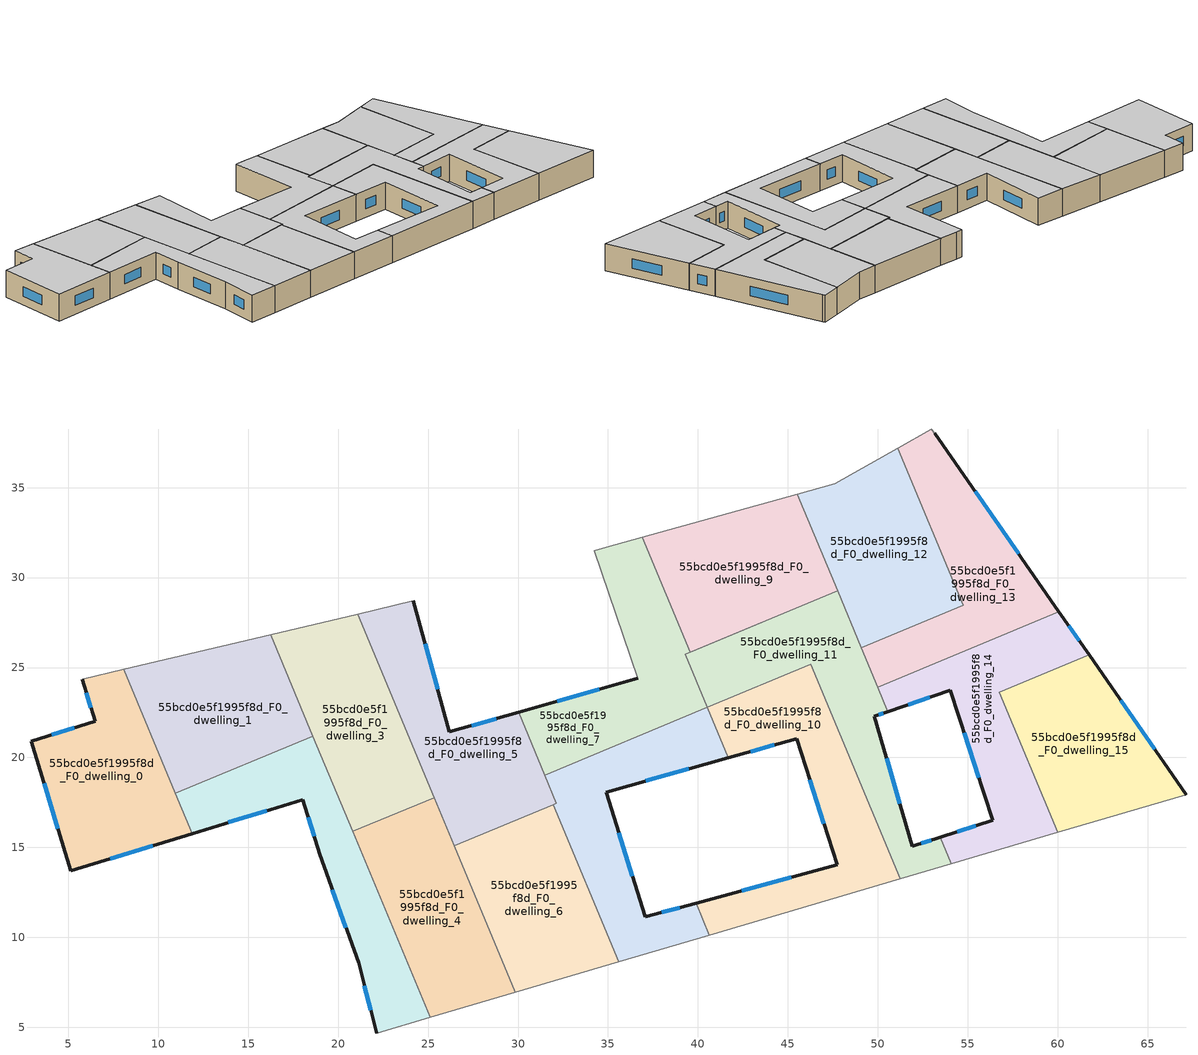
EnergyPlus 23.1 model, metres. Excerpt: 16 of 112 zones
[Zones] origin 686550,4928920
55bcd0e5f1995f8d_F0_dwelling_0
 floor ground (EU_floor_Construction): 8.08,24.91 11.88,15.77 5.15,13.7 2.94,20.91 6.49,22.01 5.77,24.36 z0
 wall outside (EU_wall_Construction): 5.77,24.36 6.49,22.01 2.94,20.91 5.15,13.7 11.88,15.77 z0:3
 wall adiabatic (EU_wall_Construction): 8.08,24.91 5.77,24.36 z0:3
 wall to 55bcd0e5f1995f8d_F0_dwelling_1 (EU_wall_Construction): 10.95,18 8.08,24.91 z0:3
 wall to 55bcd0e5f1995f8d_F0_dwelling_2 (EU_wall_Construction): 11.88,15.77 10.95,18 z0:3
 window (EU_Window_Construction): 6,23.6 6.26,22.77 / 7.34,14.37 9.69,15.1 / 3.65,18.57 4.43,16.05 / 5.34,21.65 4.09,21.27 z0.98:2.02
 ceiling to 55bcd0e5f1995f8d_F1_dwelling_0 (EU_floor_Construction): 11.88,15.77 8.08,24.91 5.77,24.36 6.49,22.01 2.94,20.91 5.15,13.7 z3
55bcd0e5f1995f8d_F0_dwelling_1
 floor ground (EU_floor_Construction): 16.25,26.83 18.6,21.19 10.95,18 8.08,24.91 z0
 wall to 55bcd0e5f1995f8d_F0_dwelling_2 (EU_wall_Construction): 10.95,18 18.6,21.19 z0:3
 wall adiabatic (EU_wall_Construction): 16.25,26.83 8.08,24.91 z0:3
 wall to 55bcd0e5f1995f8d_F0_dwelling_3 (EU_wall_Construction): 18.6,21.19 16.25,26.83 z0:3
 ceiling to 55bcd0e5f1995f8d_F1_dwelling_1 (EU_floor_Construction): 18.6,21.19 16.25,26.83 8.08,24.91 10.95,18 z3
55bcd0e5f1995f8d_F0_dwelling_10
 floor ground (EU_floor_Construction): 46.28,25.19 51.25,13.25 40.64,10.13 39.9,11.9 47.73,14.04 45.49,21.05 41.7,19.98 40.52,22.8 z0
 wall outside (EU_wall_Construction): 41.7,19.98 45.49,21.05 47.73,14.04 39.9,11.9 z0:3
 wall to 55bcd0e5f1995f8d_F0_dwelling_11 (EU_wall_Construction): 51.25,13.25 46.28,25.19 40.52,22.8 z0:3
 wall adiabatic (EU_wall_Construction): 40.64,10.13 51.25,13.25 z0:3
 wall to 55bcd0e5f1995f8d_F0_dwelling_8 (EU_wall_Construction): 39.9,11.9 40.64,10.13 / 40.53,22.78 41.7,19.98 z0:3
 wall to 55bcd0e5f1995f8d_F0_dwelling_7 (EU_wall_Construction): 40.52,22.8 40.53,22.78 z0:3
 window (EU_Window_Construction): 42.93,20.33 44.26,20.7 / 45.19,13.35 42.45,12.6 / 46.22,18.77 47.01,16.32 z0.98:2.02
 ceiling to 55bcd0e5f1995f8d_F1_dwelling_10 (EU_floor_Construction): 51.25,13.25 46.28,25.19 40.52,22.8 41.7,19.98 45.49,21.05 47.73,14.04 39.9,11.9 40.64,10.13 z3
55bcd0e5f1995f8d_F0_dwelling_11
 floor ground (EU_floor_Construction): 47.76,29.26 50.56,22.55 49.81,22.3 51.91,15.06 53.46,15.56 54.08,14.09 51.25,13.25 46.28,25.19 40.52,22.8 39.3,25.74 z0
 wall outside (EU_wall_Construction): 53.46,15.56 51.91,15.06 49.81,22.3 50.56,22.55 z0:3
 wall to 55bcd0e5f1995f8d_F0_dwelling_14 (EU_wall_Construction): 54.08,14.09 53.46,15.56 / 50.56,22.55 49.99,23.9 z0:3
 wall adiabatic (EU_wall_Construction): 51.25,13.25 54.08,14.09 / 47.76,29.26 39.3,25.74 z0:3
 wall to 55bcd0e5f1995f8d_F0_dwelling_7 (EU_wall_Construction): 39.3,25.74 40.52,22.8 z0:3
 wall to 55bcd0e5f1995f8d_F0_dwelling_12 (EU_wall_Construction): 49.08,26.1 47.76,29.26 z0:3
 wall to 55bcd0e5f1995f8d_F0_dwelling_13 (EU_wall_Construction): 49.99,23.9 49.08,26.1 z0:3
 window (EU_Window_Construction): 52.96,15.4 52.42,15.22 / 50.05,22.38 50.31,22.47 / 51.23,17.41 50.5,19.95 z0.98:2.02
 ceiling to 55bcd0e5f1995f8d_F1_dwelling_11 (EU_floor_Construction): 54.08,14.09 53.46,15.56 51.91,15.06 49.81,22.3 50.56,22.55 47.76,29.26 39.3,25.74 40.52,22.8 46.28,25.19 51.25,13.25 z3
55bcd0e5f1995f8d_F0_dwelling_12
 floor ground (EU_floor_Construction): 51.1,37.19 54.74,28.46 49.08,26.1 45.53,34.63 47.61,35.21 z0
 wall adiabatic (EU_wall_Construction): 51.1,37.19 47.61,35.21 45.53,34.63 47.76,29.26 z0:3
 wall to 55bcd0e5f1995f8d_F0_dwelling_13 (EU_wall_Construction): 49.08,26.1 54.74,28.46 51.1,37.19 z0:3
 ceiling to 55bcd0e5f1995f8d_F1_dwelling_12 (EU_floor_Construction): 54.74,28.46 51.1,37.19 47.61,35.21 45.53,34.63 49.08,26.1 z3
55bcd0e5f1995f8d_F0_dwelling_13
 floor ground (EU_floor_Construction): 53.16,38.01 60.07,28.1 49.99,23.9 49.08,26.1 54.74,28.46 51.1,37.19 52.98,38.26 z0
 wall outside (EU_wall_Construction): 60.07,28.1 53.16,38.01 z0:3
 wall adiabatic (EU_wall_Construction): 53.16,38.01 52.98,38.26 51.1,37.19 z0:3
 wall to 55bcd0e5f1995f8d_F0_dwelling_14 (EU_wall_Construction): 49.99,23.9 60.07,28.1 z0:3
 window (EU_Window_Construction): 57.83,31.32 55.41,34.79 z0.98:2.02
 ceiling to 55bcd0e5f1995f8d_F1_dwelling_13 (EU_floor_Construction): 60.07,28.1 53.16,38.01 52.98,38.26 51.1,37.19 54.74,28.46 49.08,26.1 49.99,23.9 z3
55bcd0e5f1995f8d_F0_dwelling_14
 floor ground (EU_floor_Construction): 60.07,28.1 61.75,25.7 56.75,23.62 59.99,15.83 54.08,14.09 53.46,15.56 56.38,16.51 54.03,23.73 50.56,22.55 49.99,23.9 z0
 wall outside (EU_wall_Construction): 50.56,22.55 54.03,23.73 56.38,16.51 53.46,15.56 / 61.75,25.7 60.07,28.1 z0:3
 wall to 55bcd0e5f1995f8d_F0_dwelling_15 (EU_wall_Construction): 59.99,15.83 56.75,23.62 61.75,25.7 z0:3
 wall adiabatic (EU_wall_Construction): 54.08,14.09 59.99,15.83 z0:3
 window (EU_Window_Construction): 55.43,16.2 54.41,15.87 / 54.8,21.38 55.62,18.86 / 51.69,22.93 52.9,23.35 / 61.2,26.48 60.62,27.32 z0.98:2.02
 ceiling to 55bcd0e5f1995f8d_F1_dwelling_14 (EU_floor_Construction): 59.99,15.83 56.75,23.62 61.75,25.7 60.07,28.1 49.99,23.9 50.56,22.55 54.03,23.73 56.38,16.51 53.46,15.56 54.08,14.09 z3
55bcd0e5f1995f8d_F0_dwelling_15
 floor ground (EU_floor_Construction): 61.75,25.7 67.15,17.94 59.99,15.83 56.75,23.62 z0
 wall outside (EU_wall_Construction): 67.15,17.94 61.75,25.7 z0:3
 wall adiabatic (EU_wall_Construction): 59.99,15.83 67.15,17.94 z0:3
 window (EU_Window_Construction): 65.4,20.46 63.5,23.17 z0.98:2.02
 ceiling to 55bcd0e5f1995f8d_F1_dwelling_15 (EU_floor_Construction): 67.15,17.94 61.75,25.7 56.75,23.62 59.99,15.83 z3
55bcd0e5f1995f8d_F0_dwelling_2
 floor ground (EU_floor_Construction): 18.6,21.19 25.11,5.55 22.15,4.68 21.14,8.58 18.96,14.62 18.04,17.66 11.88,15.77 10.95,18 z0
 wall outside (EU_wall_Construction): 11.88,15.77 18.04,17.66 18.96,14.62 21.14,8.58 22.15,4.68 z0:3
 wall adiabatic (EU_wall_Construction): 22.15,4.68 25.11,5.55 z0:3
 wall to 55bcd0e5f1995f8d_F0_dwelling_4 (EU_wall_Construction): 25.11,5.55 20.81,15.88 z0:3
 wall to 55bcd0e5f1995f8d_F0_dwelling_3 (EU_wall_Construction): 20.81,15.88 18.6,21.19 z0:3
 window (EU_Window_Construction): 13.88,16.38 16.03,17.05 / 21.46,7.31 21.82,5.95 / 19.67,12.66 20.43,10.54 / 18.34,16.67 18.66,15.61 z0.98:2.02
 ceiling to 55bcd0e5f1995f8d_F1_dwelling_2 (EU_floor_Construction): 25.11,5.55 18.6,21.19 10.95,18 11.88,15.77 18.04,17.66 18.96,14.62 21.14,8.58 22.15,4.68 z3
55bcd0e5f1995f8d_F0_dwelling_3
 floor ground (EU_floor_Construction): 21.1,27.97 25.34,17.77 20.81,15.88 16.25,26.83 z0
 wall adiabatic (EU_wall_Construction): 21.1,27.97 16.25,26.83 z0:3
 wall to 55bcd0e5f1995f8d_F0_dwelling_4 (EU_wall_Construction): 20.81,15.88 25.34,17.77 z0:3
 wall to 55bcd0e5f1995f8d_F0_dwelling_5 (EU_wall_Construction): 25.34,17.77 21.1,27.97 z0:3
 ceiling to 55bcd0e5f1995f8d_F1_dwelling_3 (EU_floor_Construction): 25.34,17.77 21.1,27.97 16.25,26.83 20.81,15.88 z3
55bcd0e5f1995f8d_F0_dwelling_4
 floor ground (EU_floor_Construction): 25.34,17.77 29.85,6.95 25.11,5.55 20.81,15.88 z0
 wall adiabatic (EU_wall_Construction): 25.11,5.55 29.85,6.95 z0:3
 wall to 55bcd0e5f1995f8d_F0_dwelling_6 (EU_wall_Construction): 29.85,6.95 26.46,15.09 z0:3
 wall to 55bcd0e5f1995f8d_F0_dwelling_5 (EU_wall_Construction): 26.46,15.09 25.34,17.77 z0:3
 ceiling to 55bcd0e5f1995f8d_F1_dwelling_4 (EU_floor_Construction): 29.85,6.95 25.34,17.77 20.81,15.88 25.11,5.55 z3
55bcd0e5f1995f8d_F0_dwelling_5
 floor ground (EU_floor_Construction): 30.03,22.51 32.14,17.46 26.46,15.09 21.1,27.97 24.19,28.7 26.18,21.42 z0
 wall outside (EU_wall_Construction): 30.03,22.51 26.18,21.42 24.19,28.7 z0:3
 wall adiabatic (EU_wall_Construction): 24.19,28.7 21.1,27.97 z0:3
 wall to 55bcd0e5f1995f8d_F0_dwelling_7 (EU_wall_Construction): 31.49,19.02 30.03,22.51 z0:3
 wall to 55bcd0e5f1995f8d_F0_dwelling_6 (EU_wall_Construction): 26.46,15.09 31.95,17.38 z0:3
 wall to 55bcd0e5f1995f8d_F0_dwelling_8 (EU_wall_Construction): 31.95,17.38 32.14,17.46 31.49,19.02 z0:3
 window (EU_Window_Construction): 25.53,23.79 24.83,26.33 / 28.78,22.16 27.43,21.78 z0.98:2.02
 ceiling to 55bcd0e5f1995f8d_F1_dwelling_5 (EU_floor_Construction): 32.14,17.46 30.03,22.51 26.18,21.42 24.19,28.7 21.1,27.97 26.46,15.09 z3
55bcd0e5f1995f8d_F0_dwelling_6
 floor ground (EU_floor_Construction): 31.95,17.38 35.59,8.64 29.85,6.95 26.46,15.09 z0
 wall to 55bcd0e5f1995f8d_F0_dwelling_8 (EU_wall_Construction): 35.59,8.64 31.95,17.38 z0:3
 wall adiabatic (EU_wall_Construction): 29.85,6.95 35.59,8.64 z0:3
 ceiling to 55bcd0e5f1995f8d_F1_dwelling_6 (EU_floor_Construction): 35.59,8.64 31.95,17.38 26.46,15.09 29.85,6.95 z3
55bcd0e5f1995f8d_F0_dwelling_7
 floor ground (EU_floor_Construction): 36.92,32.24 39.58,25.85 39.3,25.74 40.53,22.78 31.49,19.02 30.03,22.51 36.67,24.39 34.22,31.49 34.92,31.68 z0
 wall outside (EU_wall_Construction): 36.67,24.39 30.03,22.51 z0:3
 wall adiabatic (EU_wall_Construction): 36.92,32.24 34.92,31.68 34.22,31.49 36.67,24.39 / 39.3,25.74 39.58,25.85 z0:3
 wall to 55bcd0e5f1995f8d_F0_dwelling_9 (EU_wall_Construction): 39.58,25.85 36.92,32.24 z0:3
 wall to 55bcd0e5f1995f8d_F0_dwelling_8 (EU_wall_Construction): 31.49,19.02 40.53,22.78 z0:3
 window (EU_Window_Construction): 34.51,23.78 32.19,23.12 z0.98:2.02
 ceiling to 55bcd0e5f1995f8d_F1_dwelling_7 (EU_floor_Construction): 40.53,22.78 39.3,25.74 39.58,25.85 36.92,32.24 34.92,31.68 34.22,31.49 36.67,24.39 30.03,22.51 31.49,19.02 z3
55bcd0e5f1995f8d_F0_dwelling_8
 floor ground (EU_floor_Construction): 40.53,22.78 41.7,19.98 34.91,18.07 37.06,11.13 39.9,11.9 40.64,10.13 35.59,8.64 31.95,17.38 32.14,17.46 31.49,19.02 z0
 wall outside (EU_wall_Construction): 39.9,11.9 37.06,11.13 34.91,18.07 41.7,19.98 z0:3
 wall adiabatic (EU_wall_Construction): 35.59,8.64 40.64,10.13 z0:3
 window (EU_Window_Construction): 37.11,18.69 39.49,19.36 / 36.36,13.39 35.61,15.81 / 38.98,11.65 37.99,11.38 z0.98:2.02
 ceiling to 55bcd0e5f1995f8d_F1_dwelling_8 (EU_floor_Construction): 40.64,10.13 39.9,11.9 37.06,11.13 34.91,18.07 41.7,19.98 40.53,22.78 31.49,19.02 32.14,17.46 31.95,17.38 35.59,8.64 z3
55bcd0e5f1995f8d_F0_dwelling_9
 floor ground (EU_floor_Construction): 45.53,34.63 47.76,29.26 39.58,25.85 36.92,32.24 z0
 wall adiabatic (EU_wall_Construction): 39.58,25.85 47.76,29.26 45.53,34.63 36.92,32.24 z0:3
 ceiling to 55bcd0e5f1995f8d_F1_dwelling_9 (EU_floor_Construction): 47.76,29.26 45.53,34.63 36.92,32.24 39.58,25.85 z3
[Building]
EU S2 Campaign: North Axis=0; Terrain=City; Solar Distribution=FullExterior
[Site:Location]
Bologna: Latitude=44.5; Longitude=11.25; Time Zone=1; Elevation=37
[SizingPeriod:WeatherFileDays]
AnnualSizingPeriod: Begin Month=1; Begin Day of Month=1; End Month=12; End Day of Month=31; Day of Week for Start Day=Monday; Use Weather File Daylight Saving Period=No; Use Weather File Rain and Snow Indicators=No
[MATERIAL]
EU_InternalMass_Material: Roughness=MediumRough; Thickness=0.1; Conductivity=1; Density=1800; Specific Heat=900; Thermal Absorptance=0.9; Solar Absorptance=0.7; Visible Absorptance=0.7
[MATERIAL:NOMASS] Roughness=MediumRough; Thermal Absorptance=0.9; Solar Absorptance=0.7; Visible Absorptance=0.7
Name | Thermal Resistance
EU_wall_NoMass | 0.905828
EU_floor_NoMass | 0.67114
[WINDOWMATERIAL:SIMPLEGLAZINGSYSTEM]
EU_Window_SimpleGlazing: UFactor=4.52486; Solar Heat Gain Coefficient=0.85; Visible Transmittance=0.85
[CONSTRUCTION]
EU_wall_Construction: EU_wall_NoMass
EU_floor_Construction: EU_floor_NoMass
EU_Window_Construction: EU_Window_SimpleGlazing
EU_InternalMass_Construction: EU_InternalMass_Material
[ZONE] Type=1; Multiplier=1; Ceiling Height=autocalculate; Floor Area=autocalculate; Part of Total Floor Area=Yes
Name | Volume
55bcd0e5f1995f8d_F0_dwelling_0 | 168.836
55bcd0e5f1995f8d_F0_dwelling_1 | 168.895
55bcd0e5f1995f8d_F0_dwelling_10 | 182.264
55bcd0e5f1995f8d_F0_dwelling_11 | 175.559
55bcd0e5f1995f8d_F0_dwelling_12 | 168.871
55bcd0e5f1995f8d_F0_dwelling_13 | 168.847
55bcd0e5f1995f8d_F0_dwelling_14 | 168.883
55bcd0e5f1995f8d_F0_dwelling_15 | 168.859
55bcd0e5f1995f8d_F0_dwelling_2 | 168.879
55bcd0e5f1995f8d_F0_dwelling_3 | 168.814
55bcd0e5f1995f8d_F0_dwelling_4 | 168.844
55bcd0e5f1995f8d_F0_dwelling_5 | 168.872
55bcd0e5f1995f8d_F0_dwelling_6 | 163.168
55bcd0e5f1995f8d_F0_dwelling_7 | 161.695
55bcd0e5f1995f8d_F0_dwelling_8 | 161.172
55bcd0e5f1995f8d_F0_dwelling_9 | 169.298
[INTERNALMASS] Construction=EU_InternalMass_Construction
Name | Zone or ZoneList | Surface Area
55bcd0e5f1995f8d_F0_dwelling_0_EU_InternalMass | 55bcd0e5f1995f8d_F0_dwelling_0 | 56.2783
55bcd0e5f1995f8d_F0_dwelling_1_EU_InternalMass | 55bcd0e5f1995f8d_F0_dwelling_1 | 56.2965
55bcd0e5f1995f8d_F0_dwelling_2_EU_InternalMass | 55bcd0e5f1995f8d_F0_dwelling_2 | 56.2935
55bcd0e5f1995f8d_F0_dwelling_3_EU_InternalMass | 55bcd0e5f1995f8d_F0_dwelling_3 | 56.2727
55bcd0e5f1995f8d_F0_dwelling_4_EU_InternalMass | 55bcd0e5f1995f8d_F0_dwelling_4 | 56.2805
55bcd0e5f1995f8d_F0_dwelling_5_EU_InternalMass | 55bcd0e5f1995f8d_F0_dwelling_5 | 56.2894
55bcd0e5f1995f8d_F0_dwelling_6_EU_InternalMass | 55bcd0e5f1995f8d_F0_dwelling_6 | 54.3892
55bcd0e5f1995f8d_F0_dwelling_7_EU_InternalMass | 55bcd0e5f1995f8d_F0_dwelling_7 | 53.8975
55bcd0e5f1995f8d_F0_dwelling_8_EU_InternalMass | 55bcd0e5f1995f8d_F0_dwelling_8 | 53.7227
55bcd0e5f1995f8d_F0_dwelling_9_EU_InternalMass | 55bcd0e5f1995f8d_F0_dwelling_9 | 56.4298
55bcd0e5f1995f8d_F0_dwelling_10_EU_InternalMass | 55bcd0e5f1995f8d_F0_dwelling_10 | 60.7505
55bcd0e5f1995f8d_F0_dwelling_11_EU_InternalMass | 55bcd0e5f1995f8d_F0_dwelling_11 | 58.52
55bcd0e5f1995f8d_F0_dwelling_12_EU_InternalMass | 55bcd0e5f1995f8d_F0_dwelling_12 | 56.2907
55bcd0e5f1995f8d_F0_dwelling_13_EU_InternalMass | 55bcd0e5f1995f8d_F0_dwelling_13 | 56.2823
55bcd0e5f1995f8d_F0_dwelling_14_EU_InternalMass | 55bcd0e5f1995f8d_F0_dwelling_14 | 56.294
55bcd0e5f1995f8d_F0_dwelling_15_EU_InternalMass | 55bcd0e5f1995f8d_F0_dwelling_15 | 56.287
[OTHEREQUIPMENT] Fuel Type=Electricity; Design Level Calculation Method=Watts/Area; Power per Zone Floor Area=1; Fraction Latent=0; Fraction Radiant=0; Fraction Lost=0; Carbon Dioxide Generation Rate=0; EndUse Subcategory=EU_Step8_InternalGains
Name | Zone or ZoneList or Space or SpaceList | Schedule
EU_Step8_InternalGain_55bcd0e5f1995f8d_F0_dwelling_0_f000 | 55bcd0e5f1995f8d_F0_dwelling_0 | EU_Step8_GainSchedule_55bcd0e5f1995f8d_F0_dwelling_0_f000
EU_Step8_InternalGain_55bcd0e5f1995f8d_F0_dwelling_1_f000 | 55bcd0e5f1995f8d_F0_dwelling_1 | EU_Step8_GainSchedule_55bcd0e5f1995f8d_F0_dwelling_1_f000
EU_Step8_InternalGain_55bcd0e5f1995f8d_F0_dwelling_2_f000 | 55bcd0e5f1995f8d_F0_dwelling_2 | EU_Step8_GainSchedule_55bcd0e5f1995f8d_F0_dwelling_2_f000
EU_Step8_InternalGain_55bcd0e5f1995f8d_F0_dwelling_3_f000 | 55bcd0e5f1995f8d_F0_dwelling_3 | EU_Step8_GainSchedule_55bcd0e5f1995f8d_F0_dwelling_3_f000
EU_Step8_InternalGain_55bcd0e5f1995f8d_F0_dwelling_4_f000 | 55bcd0e5f1995f8d_F0_dwelling_4 | EU_Step8_GainSchedule_55bcd0e5f1995f8d_F0_dwelling_4_f000
EU_Step8_InternalGain_55bcd0e5f1995f8d_F0_dwelling_5_f000 | 55bcd0e5f1995f8d_F0_dwelling_5 | EU_Step8_GainSchedule_55bcd0e5f1995f8d_F0_dwelling_5_f000
EU_Step8_InternalGain_55bcd0e5f1995f8d_F0_dwelling_6_f000 | 55bcd0e5f1995f8d_F0_dwelling_6 | EU_Step8_GainSchedule_55bcd0e5f1995f8d_F0_dwelling_6_f000
EU_Step8_InternalGain_55bcd0e5f1995f8d_F0_dwelling_7_f000 | 55bcd0e5f1995f8d_F0_dwelling_7 | EU_Step8_GainSchedule_55bcd0e5f1995f8d_F0_dwelling_7_f000
EU_Step8_InternalGain_55bcd0e5f1995f8d_F0_dwelling_8_f000 | 55bcd0e5f1995f8d_F0_dwelling_8 | EU_Step8_GainSchedule_55bcd0e5f1995f8d_F0_dwelling_8_f000
EU_Step8_InternalGain_55bcd0e5f1995f8d_F0_dwelling_9_f000 | 55bcd0e5f1995f8d_F0_dwelling_9 | EU_Step8_GainSchedule_55bcd0e5f1995f8d_F0_dwelling_9_f000
EU_Step8_InternalGain_55bcd0e5f1995f8d_F0_dwelling_10_f000 | 55bcd0e5f1995f8d_F0_dwelling_10 | EU_Step8_GainSchedule_55bcd0e5f1995f8d_F0_dwelling_10_f000
EU_Step8_InternalGain_55bcd0e5f1995f8d_F0_dwelling_11_f000 | 55bcd0e5f1995f8d_F0_dwelling_11 | EU_Step8_GainSchedule_55bcd0e5f1995f8d_F0_dwelling_11_f000
EU_Step8_InternalGain_55bcd0e5f1995f8d_F0_dwelling_12_f000 | 55bcd0e5f1995f8d_F0_dwelling_12 | EU_Step8_GainSchedule_55bcd0e5f1995f8d_F0_dwelling_12_f000
EU_Step8_InternalGain_55bcd0e5f1995f8d_F0_dwelling_13_f000 | 55bcd0e5f1995f8d_F0_dwelling_13 | EU_Step8_GainSchedule_55bcd0e5f1995f8d_F0_dwelling_13_f000
EU_Step8_InternalGain_55bcd0e5f1995f8d_F0_dwelling_14_f000 | 55bcd0e5f1995f8d_F0_dwelling_14 | EU_Step8_GainSchedule_55bcd0e5f1995f8d_F0_dwelling_14_f000
EU_Step8_InternalGain_55bcd0e5f1995f8d_F0_dwelling_15_f000 | 55bcd0e5f1995f8d_F0_dwelling_15 | EU_Step8_GainSchedule_55bcd0e5f1995f8d_F0_dwelling_15_f000
[ZONEVENTILATION:DESIGNFLOWRATE] Schedule=EU_AlwaysOn; Design Flow Rate Calculation Method=AirChanges/Hour; Air Changes per Hour=0.73129; Ventilation Type=Natural; Fan Pressure Rise=0; Fan Total Efficiency=1; Constant Term Coefficient=1; Temperature Term Coefficient=0; Velocity Term Coefficient=0; Velocity Squared Term Coefficient=0; Minimum Indoor Temperature=-100; Maximum Indoor Temperature=100; Delta Temperature=-100; Minimum Outdoor Temperature=-100; Maximum Outdoor Temperature=100; Maximum Wind Speed=40
Name | Zone or ZoneList or Space or SpaceList
EU_ConstantAir_55bcd0e5f1995f8d_F0_dwelling_0 | 55bcd0e5f1995f8d_F0_dwelling_0
EU_ConstantAir_55bcd0e5f1995f8d_F0_dwelling_1 | 55bcd0e5f1995f8d_F0_dwelling_1
EU_ConstantAir_55bcd0e5f1995f8d_F0_dwelling_2 | 55bcd0e5f1995f8d_F0_dwelling_2
EU_ConstantAir_55bcd0e5f1995f8d_F0_dwelling_3 | 55bcd0e5f1995f8d_F0_dwelling_3
EU_ConstantAir_55bcd0e5f1995f8d_F0_dwelling_4 | 55bcd0e5f1995f8d_F0_dwelling_4
EU_ConstantAir_55bcd0e5f1995f8d_F0_dwelling_5 | 55bcd0e5f1995f8d_F0_dwelling_5
EU_ConstantAir_55bcd0e5f1995f8d_F0_dwelling_6 | 55bcd0e5f1995f8d_F0_dwelling_6
EU_ConstantAir_55bcd0e5f1995f8d_F0_dwelling_7 | 55bcd0e5f1995f8d_F0_dwelling_7
EU_ConstantAir_55bcd0e5f1995f8d_F0_dwelling_8 | 55bcd0e5f1995f8d_F0_dwelling_8
EU_ConstantAir_55bcd0e5f1995f8d_F0_dwelling_9 | 55bcd0e5f1995f8d_F0_dwelling_9
EU_ConstantAir_55bcd0e5f1995f8d_F0_dwelling_10 | 55bcd0e5f1995f8d_F0_dwelling_10
EU_ConstantAir_55bcd0e5f1995f8d_F0_dwelling_11 | 55bcd0e5f1995f8d_F0_dwelling_11
EU_ConstantAir_55bcd0e5f1995f8d_F0_dwelling_12 | 55bcd0e5f1995f8d_F0_dwelling_12
EU_ConstantAir_55bcd0e5f1995f8d_F0_dwelling_13 | 55bcd0e5f1995f8d_F0_dwelling_13
EU_ConstantAir_55bcd0e5f1995f8d_F0_dwelling_14 | 55bcd0e5f1995f8d_F0_dwelling_14
EU_ConstantAir_55bcd0e5f1995f8d_F0_dwelling_15 | 55bcd0e5f1995f8d_F0_dwelling_15
[HVACTEMPLATE:THERMOSTAT] Constant Heating Setpoint=20; Constant Cooling Setpoint=50
EU_HeatOnly_55bcd0e5f1995f8d_F0_dwelling_0; EU_HeatOnly_55bcd0e5f1995f8d_F0_dwelling_1; EU_HeatOnly_55bcd0e5f1995f8d_F0_dwelling_2; EU_HeatOnly_55bcd0e5f1995f8d_F0_dwelling_3; EU_HeatOnly_55bcd0e5f1995f8d_F0_dwelling_4; EU_HeatOnly_55bcd0e5f1995f8d_F0_dwelling_5; EU_HeatOnly_55bcd0e5f1995f8d_F0_dwelling_6; EU_HeatOnly_55bcd0e5f1995f8d_F0_dwelling_7; EU_HeatOnly_55bcd0e5f1995f8d_F0_dwelling_8; EU_HeatOnly_55bcd0e5f1995f8d_F0_dwelling_9; EU_HeatOnly_55bcd0e5f1995f8d_F0_dwelling_10; EU_HeatOnly_55bcd0e5f1995f8d_F0_dwelling_11; EU_HeatOnly_55bcd0e5f1995f8d_F0_dwelling_12; EU_HeatOnly_55bcd0e5f1995f8d_F0_dwelling_13; EU_HeatOnly_55bcd0e5f1995f8d_F0_dwelling_14; EU_HeatOnly_55bcd0e5f1995f8d_F0_dwelling_15; EU_HeatOnly_55bcd0e5f1995f8d_F1_dwelling_0; EU_HeatOnly_55bcd0e5f1995f8d_F1_dwelling_1; EU_HeatOnly_55bcd0e5f1995f8d_F1_dwelling_2; EU_HeatOnly_55bcd0e5f1995f8d_F1_dwelling_3; EU_HeatOnly_55bcd0e5f1995f8d_F1_dwelling_4; EU_HeatOnly_55bcd0e5f1995f8d_F1_dwelling_5; EU_HeatOnly_55bcd0e5f1995f8d_F1_dwelling_6; EU_HeatOnly_55bcd0e5f1995f8d_F1_dwelling_7; EU_HeatOnly_55bcd0e5f1995f8d_F1_dwelling_8; EU_HeatOnly_55bcd0e5f1995f8d_F1_dwelling_9; EU_HeatOnly_55bcd0e5f1995f8d_F1_dwelling_10; EU_HeatOnly_55bcd0e5f1995f8d_F1_dwelling_11; EU_HeatOnly_55bcd0e5f1995f8d_F1_dwelling_12; EU_HeatOnly_55bcd0e5f1995f8d_F1_dwelling_13; EU_HeatOnly_55bcd0e5f1995f8d_F1_dwelling_14; EU_HeatOnly_55bcd0e5f1995f8d_F1_dwelling_15; EU_HeatOnly_55bcd0e5f1995f8d_F2_dwelling_0; EU_HeatOnly_55bcd0e5f1995f8d_F2_dwelling_1; EU_HeatOnly_55bcd0e5f1995f8d_F2_dwelling_2; EU_HeatOnly_55bcd0e5f1995f8d_F2_dwelling_3; EU_HeatOnly_55bcd0e5f1995f8d_F2_dwelling_4; EU_HeatOnly_55bcd0e5f1995f8d_F2_dwelling_5; EU_HeatOnly_55bcd0e5f1995f8d_F2_dwelling_6; EU_HeatOnly_55bcd0e5f1995f8d_F2_dwelling_7; EU_HeatOnly_55bcd0e5f1995f8d_F2_dwelling_8; EU_HeatOnly_55bcd0e5f1995f8d_F2_dwelling_9; EU_HeatOnly_55bcd0e5f1995f8d_F2_dwelling_10; EU_HeatOnly_55bcd0e5f1995f8d_F2_dwelling_11; EU_HeatOnly_55bcd0e5f1995f8d_F2_dwelling_12; EU_HeatOnly_55bcd0e5f1995f8d_F2_dwelling_13; EU_HeatOnly_55bcd0e5f1995f8d_F2_dwelling_14; EU_HeatOnly_55bcd0e5f1995f8d_F2_dwelling_15; EU_HeatOnly_55bcd0e5f1995f8d_F3_dwelling_0; EU_HeatOnly_55bcd0e5f1995f8d_F3_dwelling_1; EU_HeatOnly_55bcd0e5f1995f8d_F3_dwelling_2; EU_HeatOnly_55bcd0e5f1995f8d_F3_dwelling_3; EU_HeatOnly_55bcd0e5f1995f8d_F3_dwelling_4; EU_HeatOnly_55bcd0e5f1995f8d_F3_dwelling_5; EU_HeatOnly_55bcd0e5f1995f8d_F3_dwelling_6; EU_HeatOnly_55bcd0e5f1995f8d_F3_dwelling_7; EU_HeatOnly_55bcd0e5f1995f8d_F3_dwelling_8; EU_HeatOnly_55bcd0e5f1995f8d_F3_dwelling_9; EU_HeatOnly_55bcd0e5f1995f8d_F3_dwelling_10; EU_HeatOnly_55bcd0e5f1995f8d_F3_dwelling_11; EU_HeatOnly_55bcd0e5f1995f8d_F3_dwelling_12; EU_HeatOnly_55bcd0e5f1995f8d_F3_dwelling_13; EU_HeatOnly_55bcd0e5f1995f8d_F3_dwelling_14; EU_HeatOnly_55bcd0e5f1995f8d_F3_dwelling_15; EU_HeatOnly_55bcd0e5f1995f8d_F4_dwelling_0; EU_HeatOnly_55bcd0e5f1995f8d_F4_dwelling_1; EU_HeatOnly_55bcd0e5f1995f8d_F4_dwelling_2; EU_HeatOnly_55bcd0e5f1995f8d_F4_dwelling_3; EU_HeatOnly_55bcd0e5f1995f8d_F4_dwelling_4; EU_HeatOnly_55bcd0e5f1995f8d_F4_dwelling_5; EU_HeatOnly_55bcd0e5f1995f8d_F4_dwelling_6; EU_HeatOnly_55bcd0e5f1995f8d_F4_dwelling_7; EU_HeatOnly_55bcd0e5f1995f8d_F4_dwelling_8; EU_HeatOnly_55bcd0e5f1995f8d_F4_dwelling_9; EU_HeatOnly_55bcd0e5f1995f8d_F4_dwelling_10; EU_HeatOnly_55bcd0e5f1995f8d_F4_dwelling_11; EU_HeatOnly_55bcd0e5f1995f8d_F4_dwelling_12; EU_HeatOnly_55bcd0e5f1995f8d_F4_dwelling_13; EU_HeatOnly_55bcd0e5f1995f8d_F4_dwelling_14; EU_HeatOnly_55bcd0e5f1995f8d_F4_dwelling_15; EU_HeatOnly_55bcd0e5f1995f8d_F5_dwelling_0; EU_HeatOnly_55bcd0e5f1995f8d_F5_dwelling_1; EU_HeatOnly_55bcd0e5f1995f8d_F5_dwelling_2; EU_HeatOnly_55bcd0e5f1995f8d_F5_dwelling_3; EU_HeatOnly_55bcd0e5f1995f8d_F5_dwelling_4; EU_HeatOnly_55bcd0e5f1995f8d_F5_dwelling_5; EU_HeatOnly_55bcd0e5f1995f8d_F5_dwelling_6; EU_HeatOnly_55bcd0e5f1995f8d_F5_dwelling_7; EU_HeatOnly_55bcd0e5f1995f8d_F5_dwelling_8; EU_HeatOnly_55bcd0e5f1995f8d_F5_dwelling_9; EU_HeatOnly_55bcd0e5f1995f8d_F5_dwelling_10; EU_HeatOnly_55bcd0e5f1995f8d_F5_dwelling_11; EU_HeatOnly_55bcd0e5f1995f8d_F5_dwelling_12; EU_HeatOnly_55bcd0e5f1995f8d_F5_dwelling_13; EU_HeatOnly_55bcd0e5f1995f8d_F5_dwelling_14; EU_HeatOnly_55bcd0e5f1995f8d_F5_dwelling_15; EU_HeatOnly_55bcd0e5f1995f8d_F6_dwelling_0; EU_HeatOnly_55bcd0e5f1995f8d_F6_dwelling_1; EU_HeatOnly_55bcd0e5f1995f8d_F6_dwelling_2; EU_HeatOnly_55bcd0e5f1995f8d_F6_dwelling_3; EU_HeatOnly_55bcd0e5f1995f8d_F6_dwelling_4; EU_HeatOnly_55bcd0e5f1995f8d_F6_dwelling_5; EU_HeatOnly_55bcd0e5f1995f8d_F6_dwelling_6; EU_HeatOnly_55bcd0e5f1995f8d_F6_dwelling_7; EU_HeatOnly_55bcd0e5f1995f8d_F6_dwelling_8; EU_HeatOnly_55bcd0e5f1995f8d_F6_dwelling_9; EU_HeatOnly_55bcd0e5f1995f8d_F6_dwelling_10; EU_HeatOnly_55bcd0e5f1995f8d_F6_dwelling_11; EU_HeatOnly_55bcd0e5f1995f8d_F6_dwelling_12; EU_HeatOnly_55bcd0e5f1995f8d_F6_dwelling_13; EU_HeatOnly_55bcd0e5f1995f8d_F6_dwelling_14; EU_HeatOnly_55bcd0e5f1995f8d_F6_dwelling_15
[HVACTEMPLATE:ZONE:IDEALLOADSAIRSYSTEM] System Availability Schedule=EU_AlwaysOn; Maximum Heating Supply Air Temperature=50; Minimum Cooling Supply Air Temperature=13; Maximum Heating Supply Air Humidity Ratio=0.0156; Minimum Cooling Supply Air Humidity Ratio=0.0077; Heating Limit=NoLimit; Cooling Limit=NoLimit; Heating Availability Schedule=EU_AlwaysOn; Cooling Availability Schedule=EU_CoolingOff; Dehumidification Control Type=ConstantSensibleHeatRatio; Cooling Sensible Heat Ratio=0.7; Dehumidification Setpoint=60; Humidification Control Type=None; Humidification Setpoint=30; Outdoor Air Method=None; Outdoor Air Flow Rate per Person=0.00944; Outdoor Air Flow Rate per Zone Floor Area=0; Outdoor Air Flow Rate per Zone=0; Demand Controlled Ventilation Type=None; Outdoor Air Economizer Type=NoEconomizer; Heat Recovery Type=None; Sensible Heat Recovery Effectiveness=0.7; Latent Heat Recovery Effectiveness=0.65
Name | Template Thermostat
55bcd0e5f1995f8d_F0_dwelling_0 | EU_HeatOnly_55bcd0e5f1995f8d_F0_dwelling_0
55bcd0e5f1995f8d_F0_dwelling_1 | EU_HeatOnly_55bcd0e5f1995f8d_F0_dwelling_1
55bcd0e5f1995f8d_F0_dwelling_2 | EU_HeatOnly_55bcd0e5f1995f8d_F0_dwelling_2
55bcd0e5f1995f8d_F0_dwelling_3 | EU_HeatOnly_55bcd0e5f1995f8d_F0_dwelling_3
55bcd0e5f1995f8d_F0_dwelling_4 | EU_HeatOnly_55bcd0e5f1995f8d_F0_dwelling_4
55bcd0e5f1995f8d_F0_dwelling_5 | EU_HeatOnly_55bcd0e5f1995f8d_F0_dwelling_5
55bcd0e5f1995f8d_F0_dwelling_6 | EU_HeatOnly_55bcd0e5f1995f8d_F0_dwelling_6
55bcd0e5f1995f8d_F0_dwelling_7 | EU_HeatOnly_55bcd0e5f1995f8d_F0_dwelling_7
55bcd0e5f1995f8d_F0_dwelling_8 | EU_HeatOnly_55bcd0e5f1995f8d_F0_dwelling_8
55bcd0e5f1995f8d_F0_dwelling_9 | EU_HeatOnly_55bcd0e5f1995f8d_F0_dwelling_9
55bcd0e5f1995f8d_F0_dwelling_10 | EU_HeatOnly_55bcd0e5f1995f8d_F0_dwelling_10
55bcd0e5f1995f8d_F0_dwelling_11 | EU_HeatOnly_55bcd0e5f1995f8d_F0_dwelling_11
55bcd0e5f1995f8d_F0_dwelling_12 | EU_HeatOnly_55bcd0e5f1995f8d_F0_dwelling_12
55bcd0e5f1995f8d_F0_dwelling_13 | EU_HeatOnly_55bcd0e5f1995f8d_F0_dwelling_13
55bcd0e5f1995f8d_F0_dwelling_14 | EU_HeatOnly_55bcd0e5f1995f8d_F0_dwelling_14
55bcd0e5f1995f8d_F0_dwelling_15 | EU_HeatOnly_55bcd0e5f1995f8d_F0_dwelling_15
[SIZING:ZONE] Zone Cooling Design Supply Air Temperature Input Method=SupplyAirTemperature; Zone Cooling Design Supply Air Temperature=13; Zone Heating Design Supply Air Temperature Input Method=SupplyAirTemperature; Zone Heating Design Supply Air Temperature=50; Zone Cooling Design Supply Air Humidity Ratio=0.008; Zone Heating Design Supply Air Humidity Ratio=0.008; Cooling Design Air Flow Method=DesignDay; Cooling Design Air Flow Rate=0; Cooling Minimum Air Flow per Zone Floor Area=0.000762; Cooling Minimum Air Flow=0; Cooling Minimum Air Flow Fraction=0.2; Heating Design Air Flow Method=DesignDay; Heating Design Air Flow Rate=0; Heating Maximum Air Flow per Zone Floor Area=0.002032; Heating Maximum Air Flow=0.141576; Heating Maximum Air Flow Fraction=0.3; Account for Dedicated Outdoor Air System=No; Dedicated Outdoor Air System Control Strategy=NeutralSupplyAir; Dedicated Outdoor Air Low Setpoint Temperature for Design=autosize; Dedicated Outdoor Air High Setpoint Temperature for Design=autosize; Zone Load Sizing Method=Sensible Load Only No Latent Load; Zone Latent Cooling Design Supply Air Humidity Ratio Input Method=HumidityRatioDifference; Zone Cooling Design Supply Air Humidity Ratio Difference=0.005; Zone Latent Heating Design Supply Air Humidity Ratio Input Method=HumidityRatioDifference; Zone Humidification Design Supply Air Humidity Ratio Difference=0.005
55bcd0e5f1995f8d_F0_dwelling_0; 55bcd0e5f1995f8d_F0_dwelling_1; 55bcd0e5f1995f8d_F0_dwelling_2; 55bcd0e5f1995f8d_F0_dwelling_3; 55bcd0e5f1995f8d_F0_dwelling_4; 55bcd0e5f1995f8d_F0_dwelling_5; 55bcd0e5f1995f8d_F0_dwelling_6; 55bcd0e5f1995f8d_F0_dwelling_7; 55bcd0e5f1995f8d_F0_dwelling_8; 55bcd0e5f1995f8d_F0_dwelling_9; 55bcd0e5f1995f8d_F0_dwelling_10; 55bcd0e5f1995f8d_F0_dwelling_11; 55bcd0e5f1995f8d_F0_dwelling_12; 55bcd0e5f1995f8d_F0_dwelling_13; 55bcd0e5f1995f8d_F0_dwelling_14; 55bcd0e5f1995f8d_F0_dwelling_15
[SCHEDULE:CONSTANT]
Name | Hourly Value
EU_AlwaysOn | 1
EU_CoolingOff | 0
[SCHEDULE:FILE] Column Number=1; Rows to Skip at Top=0; Number of Hours of Data=8760; Column Separator=Comma; Interpolate to Timestep=No; Minutes per Item=60; Adjust Schedule for Daylight Savings=Yes
Name | File
EU_Step8_GainSchedule_55bcd0e5f1995f8d_F0_dwelling_0_f000 | ../../schedules/55bcd0e5f1995f8d/55bcd0e5f1995f8d_F0_dwelling_0_f000_gain.csv
EU_Step8_GainSchedule_55bcd0e5f1995f8d_F0_dwelling_1_f000 | ../../schedules/55bcd0e5f1995f8d/55bcd0e5f1995f8d_F0_dwelling_1_f000_gain.csv
EU_Step8_GainSchedule_55bcd0e5f1995f8d_F0_dwelling_2_f000 | ../../schedules/55bcd0e5f1995f8d/55bcd0e5f1995f8d_F0_dwelling_2_f000_gain.csv
EU_Step8_GainSchedule_55bcd0e5f1995f8d_F0_dwelling_3_f000 | ../../schedules/55bcd0e5f1995f8d/55bcd0e5f1995f8d_F0_dwelling_3_f000_gain.csv
EU_Step8_GainSchedule_55bcd0e5f1995f8d_F0_dwelling_4_f000 | ../../schedules/55bcd0e5f1995f8d/55bcd0e5f1995f8d_F0_dwelling_4_f000_gain.csv
EU_Step8_GainSchedule_55bcd0e5f1995f8d_F0_dwelling_5_f000 | ../../schedules/55bcd0e5f1995f8d/55bcd0e5f1995f8d_F0_dwelling_5_f000_gain.csv
EU_Step8_GainSchedule_55bcd0e5f1995f8d_F0_dwelling_6_f000 | ../../schedules/55bcd0e5f1995f8d/55bcd0e5f1995f8d_F0_dwelling_6_f000_gain.csv
EU_Step8_GainSchedule_55bcd0e5f1995f8d_F0_dwelling_7_f000 | ../../schedules/55bcd0e5f1995f8d/55bcd0e5f1995f8d_F0_dwelling_7_f000_gain.csv
EU_Step8_GainSchedule_55bcd0e5f1995f8d_F0_dwelling_8_f000 | ../../schedules/55bcd0e5f1995f8d/55bcd0e5f1995f8d_F0_dwelling_8_f000_gain.csv
EU_Step8_GainSchedule_55bcd0e5f1995f8d_F0_dwelling_9_f000 | ../../schedules/55bcd0e5f1995f8d/55bcd0e5f1995f8d_F0_dwelling_9_f000_gain.csv
EU_Step8_GainSchedule_55bcd0e5f1995f8d_F0_dwelling_10_f000 | ../../schedules/55bcd0e5f1995f8d/55bcd0e5f1995f8d_F0_dwelling_10_f000_gain.csv
EU_Step8_GainSchedule_55bcd0e5f1995f8d_F0_dwelling_11_f000 | ../../schedules/55bcd0e5f1995f8d/55bcd0e5f1995f8d_F0_dwelling_11_f000_gain.csv
EU_Step8_GainSchedule_55bcd0e5f1995f8d_F0_dwelling_12_f000 | ../../schedules/55bcd0e5f1995f8d/55bcd0e5f1995f8d_F0_dwelling_12_f000_gain.csv
EU_Step8_GainSchedule_55bcd0e5f1995f8d_F0_dwelling_13_f000 | ../../schedules/55bcd0e5f1995f8d/55bcd0e5f1995f8d_F0_dwelling_13_f000_gain.csv
EU_Step8_GainSchedule_55bcd0e5f1995f8d_F0_dwelling_14_f000 | ../../schedules/55bcd0e5f1995f8d/55bcd0e5f1995f8d_F0_dwelling_14_f000_gain.csv
EU_Step8_GainSchedule_55bcd0e5f1995f8d_F0_dwelling_15_f000 | ../../schedules/55bcd0e5f1995f8d/55bcd0e5f1995f8d_F0_dwelling_15_f000_gain.csv
